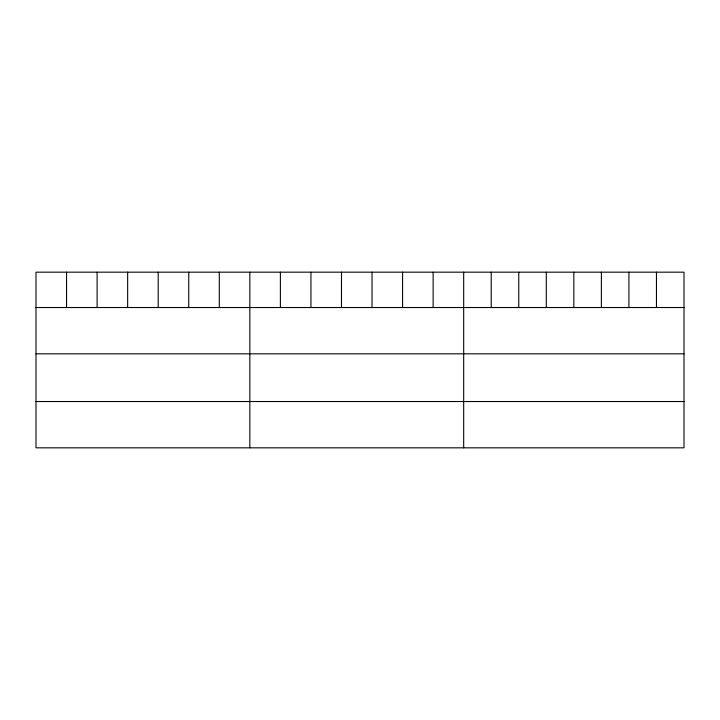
<?xml version="1.0" encoding="UTF-8"?>
<svg xmlns="http://www.w3.org/2000/svg" width="720" height="720" viewBox="0 0 720 720"><rect width="100%" height="100%" fill="white"/><g stroke="black" fill="none" stroke-linecap="round" stroke-linejoin="round"><path stroke-width="1.08" d="M684 307.521L684 447.831L36 447.831L36 272.169L684 272.169L684 307.521L36 307.521M36 353.817L684 353.817M36 401.526L684 401.526M656.46 272.169L656.46 307.521M628.92 272.169L628.92 307.521M601.38 272.169L601.38 307.521M573.84 272.169L573.84 307.521M546.3 272.169L546.3 307.521M518.76 272.169L518.76 307.521M491.22 272.169L491.22 307.521M463.68 272.169L463.68 447.831M433.134 272.169L433.134 307.521M402.579 272.169L402.579 307.521M372.033 272.169L372.033 307.521M341.487 272.169L341.487 307.521M310.941 272.169L310.941 307.521M280.386 272.169L280.386 307.521M249.84 272.169L249.84 447.831M219.294 272.169L219.294 307.521M188.739 272.169L188.739 307.521M158.193 272.169L158.193 307.521M127.647 272.169L127.647 307.521M97.101 272.169L97.101 307.521M66.546 272.169L66.546 307.521"/></g></svg>
